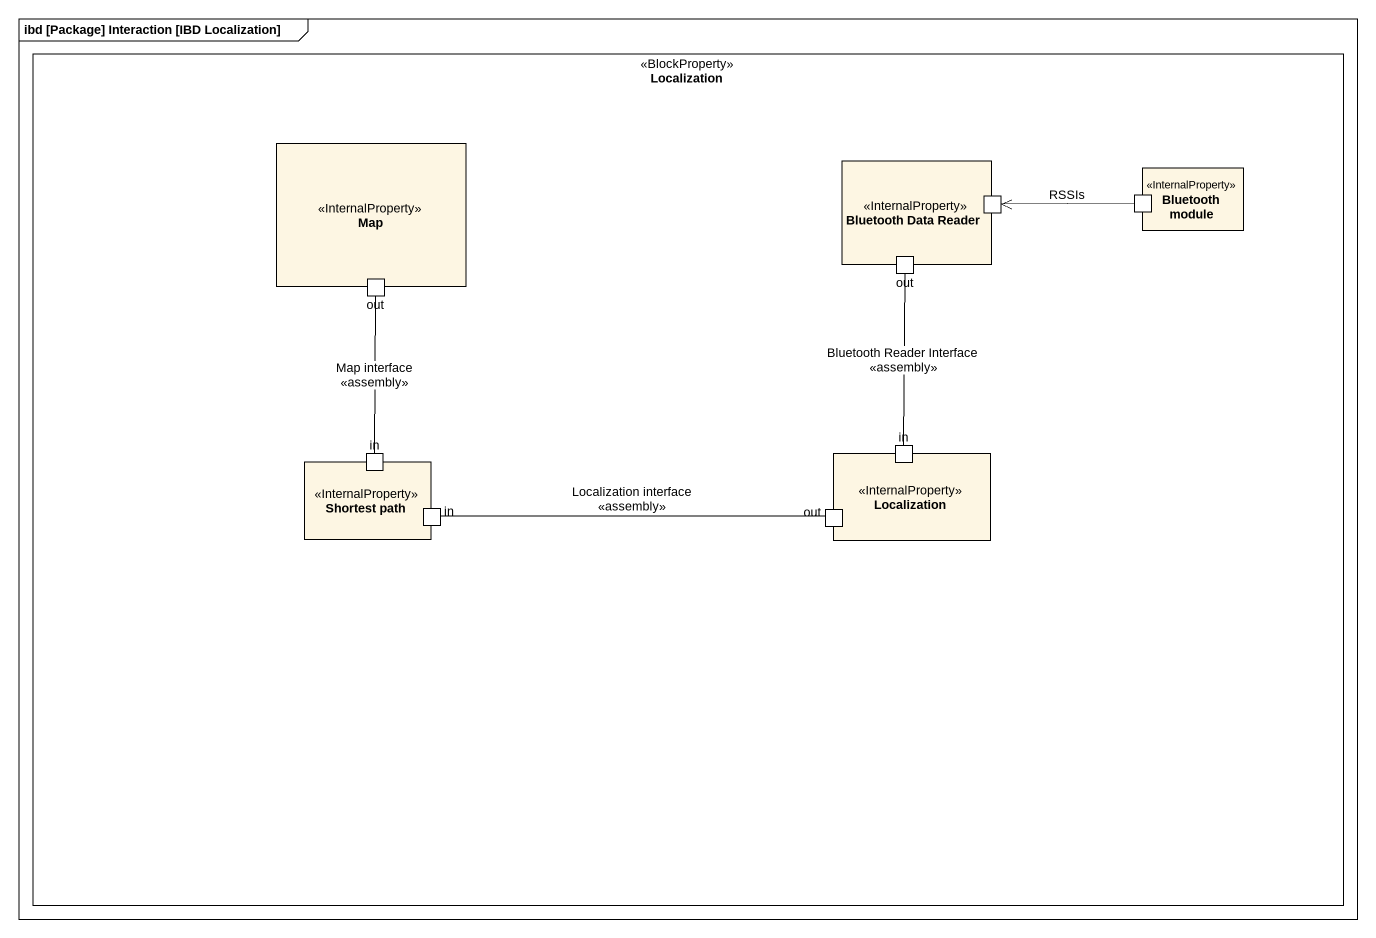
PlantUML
@startuml
mainframe ibd [Package] Interaction [IBD Localization]
rectangle Localization <<BlockProperty>> {
  rectangle "Map" as Map_ <<InternalProperty>> {
    port out
  }
  rectangle "Bluetooth Data Reader" as Bluetooth_Data_Reader <<InternalProperty>> {
    port " " as port1 <<flowPort>>
    port "out" as out_2
  }
  rectangle "Bluetooth module" as Bluetooth_module <<InternalProperty>> {
    port " " as port2 <<flowPort>>
  }
  rectangle "Localization" as Localization_2 <<InternalProperty>> {
    port "in" as in_2
    port "out" as out_3
  }
  rectangle "Shortest path" as Shortest_path <<InternalProperty>> {
    port in
    port "in" as in_3
  }
}
port2 -left-> port1 : RSSIs
in -up- out : Map interface\n<<assembly>>
in_2 -up- out_2 : Bluetooth Reader Interface\n<<assembly>>
in_3 -right- out_3 : Localization interface\n<<assembly>>
@enduml
